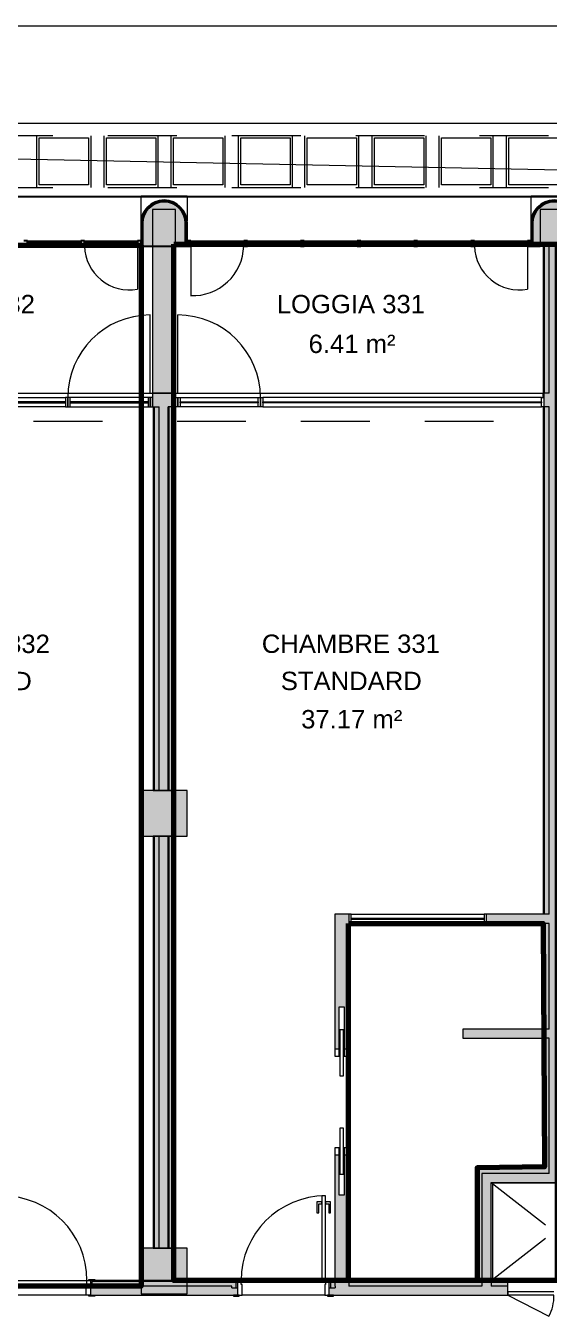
# Model space of a CAD drawing. Header units: metres. Extents: x -227.9 to -140, y 38 to 92.1.
# Drawn here: x -195.08 to -189.37, y 78.09 to 92.14 of the extents above; entities that cross this region are included whole.
import ezdxf

# ---------------------------------------------------------------- set-up
doc = ezdxf.new("R2010")
doc.units = ezdxf.units.M
doc.linetypes.add('JIS_02_0.7', pattern=[1.35, 0.75, -0.6])
for name, color, linetype, lineweight in [('A-AREA-IDEN', 7, 'Continuous', 9), ('A-COLS', 7, 'Continuous', 5), ('A-DOOR', 7, 'Continuous', 5), ('A-FLOR', 7, 'Continuous', 5), ('A-GLAZ', 7, 'Continuous', 5), ('A-WALL', 7, 'Continuous', 5), ('A-WALL-PATT', 7, 'Continuous', 13), ('I-WALL', 7, 'Continuous', 5), ('Q-SPCQ', 7, 'Continuous', 5), ('S-COLS', 7, 'Continuous', 5)]:
    doc.layers.add(name, color=color, linetype=linetype, lineweight=lineweight)
doc.layers.add('A-DETL', color=94, linetype='Continuous', lineweight=5, true_color=0x00a600)
doc.layers.add('A-DETL-MBND', color=9, linetype='Continuous', lineweight=5, true_color=0xc0c0c0)
doc.layers.add('Chambre', color=40, linetype='Continuous')
doc.layers.add('SDB', color=230, linetype='Continuous')
doc.styles.add('Arial_1', font='arial.ttf', dxfattribs={"height": 0.2})

msp = doc.modelspace()

# ---------------------------------------------------------------- hatches: boundary and pattern name
at = {"layer": 'A-COLS', "true_color": 0x808080}
for points in [[(-193.319, 89.74), (-193.319, 89.99), (-193.325, 90.046), (-193.344, 90.099), (-193.374, 90.146), (-193.413, 90.186), (-193.461, 90.216), (-193.514, 90.234), (-193.569, 90.24), (-193.625, 90.234), (-193.678, 90.216), (-193.725, 90.186), (-193.765, 90.146), (-193.794, 90.099), (-193.813, 90.046), (-193.819, 89.99), (-193.819, 89.74), (-193.804, 89.74), (-193.804, 89.99), (-193.798, 90.043), (-193.781, 90.092), (-193.753, 90.137), (-193.716, 90.174), (-193.671, 90.202), (-193.621, 90.219), (-193.569, 90.225), (-193.517, 90.219), (-193.467, 90.202), (-193.423, 90.174), (-193.385, 90.137), (-193.357, 90.092), (-193.34, 90.043), (-193.334, 89.99), (-193.334, 89.74)], [(-193.334, 89.74), (-193.334, 89.99), (-193.34, 90.043), (-193.357, 90.092), (-193.385, 90.137), (-193.423, 90.174), (-193.467, 90.202), (-193.517, 90.219), (-193.569, 90.225), (-193.621, 90.219), (-193.671, 90.202), (-193.716, 90.174), (-193.753, 90.137), (-193.781, 90.092), (-193.798, 90.043), (-193.804, 89.99), (-193.804, 89.74), (-193.529, 89.74)], [(-189.084, 89.74), (-189.069, 89.74), (-189.069, 89.99), (-189.075, 90.046), (-189.094, 90.099), (-189.124, 90.146), (-189.163, 90.186), (-189.211, 90.216), (-189.264, 90.234), (-189.319, 90.24), (-189.375, 90.234), (-189.428, 90.216), (-189.475, 90.186), (-189.515, 90.146), (-189.544, 90.099), (-189.563, 90.046), (-189.569, 89.99), (-189.569, 89.74), (-189.554, 89.74), (-189.554, 89.99), (-189.548, 90.043), (-189.531, 90.092), (-189.503, 90.137), (-189.466, 90.174), (-189.418, 90.203), (-189.371, 90.219), (-189.319, 90.225), (-189.267, 90.219), (-189.217, 90.202), (-189.169, 90.171), (-189.135, 90.137), (-189.107, 90.092), (-189.09, 90.043), (-189.084, 89.99), (-189.084, 89.8)], [(-189.084, 89.74), (-189.084, 89.99), (-189.09, 90.043), (-189.107, 90.092), (-189.135, 90.137), (-189.173, 90.174), (-189.217, 90.202), (-189.267, 90.219), (-189.319, 90.225), (-189.371, 90.219), (-189.421, 90.202), (-189.469, 90.171), (-189.503, 90.137), (-189.531, 90.092), (-189.548, 90.043), (-189.554, 89.99), (-189.554, 89.74), (-189.469, 89.74), (-189.469, 90.14), (-189.169, 90.14), (-189.169, 89.74)]]:
    msp.add_hatch(color=8, dxfattribs=at).paths.add_polyline_path(points)
at = {"layer": 'A-WALL-PATT', "lineweight": 5, "true_color": 0xaaaaaa}
for points in [[(-193.694, 88.14), (-193.444, 88.14), (-193.444, 90.14), (-193.694, 90.14), (-193.694, 88.504)], [(-193.514, 83.814), (-193.514, 87.991), (-193.524, 87.991), (-193.524, 83.814)], [(-193.514, 78.83), (-193.514, 83.314), (-193.524, 83.314), (-193.524, 78.83)]]:
    msp.add_hatch(color=253, dxfattribs=at).paths.add_polyline_path(points)
at = {"layer": 'I-WALL', "true_color": 0xaaaaaa}
h = msp.add_hatch(color=253, dxfattribs=at)
h.paths.add_polyline_path([(-189.424, 79.705), (-189.424, 81.115), (-189.437, 81.115), (-189.437, 79.705)])
h.paths.add_polyline_path([(-189.437, 81.215), (-189.424, 81.215), (-189.424, 82.365), (-189.437, 82.365), (-189.437, 82.074)])
h.paths.add_polyline_path([(-189.424, 82.465), (-189.424, 87.991), (-189.437, 87.991), (-189.437, 82.465)])
h.paths.add_polyline_path([(-189.43, 88.141), (-189.424, 88.141), (-189.424, 89.74), (-189.437, 89.74), (-189.437, 88.141)])
h = msp.add_hatch(color=253, dxfattribs=at)
h.paths.add_polyline_path([(-189.374, 79.692), (-189.374, 81.115), (-189.424, 81.115), (-189.424, 79.692)])
h.paths.add_polyline_path([(-189.424, 81.215), (-189.374, 81.215), (-189.374, 82.365), (-189.424, 82.365), (-189.424, 82.074)])
h.paths.add_polyline_path([(-189.424, 82.465), (-189.374, 82.465), (-189.374, 87.991), (-189.424, 87.991), (-189.424, 83.146)])
h.paths.add_polyline_path([(-189.424, 88.141), (-189.374, 88.141), (-189.374, 89.74), (-189.424, 89.74), (-189.424, 88.504)])
for points in [[(-189.374, 79.642), (-189.274, 79.642), (-189.274, 89.74), (-189.374, 89.74), (-189.374, 79.692)], [(-193.624, 83.814), (-193.524, 83.814), (-193.524, 88.141), (-193.624, 88.141), (-193.624, 84.218)], [(-193.674, 83.814), (-193.674, 87.991), (-193.687, 87.991), (-193.687, 83.814)], [(-193.624, 83.814), (-193.624, 87.991), (-193.674, 87.991), (-193.674, 83.814)], [(-193.464, 83.814), (-193.464, 87.991), (-193.514, 87.991), (-193.514, 83.814)], [(-193.451, 83.814), (-193.451, 87.991), (-193.464, 87.991), (-193.464, 83.814)], [(-193.687, 78.83), (-193.674, 78.83), (-193.674, 83.314), (-193.687, 83.314), (-193.687, 78.859)], [(-193.674, 78.83), (-193.624, 78.83), (-193.624, 83.314), (-193.674, 83.314), (-193.674, 78.859)], [(-193.624, 78.83), (-193.524, 78.83), (-193.524, 83.314), (-193.624, 83.314), (-193.624, 78.859)], [(-193.514, 78.83), (-193.464, 78.83), (-193.464, 83.314), (-193.514, 83.314), (-193.514, 78.859)], [(-193.464, 78.83), (-193.451, 78.83), (-193.451, 83.314), (-193.464, 83.314), (-193.464, 78.859)], [(-189.424, 82.365), (-189.374, 82.365), (-189.374, 82.465), (-190.057, 82.465), (-190.057, 82.365), (-189.437, 82.365)], [(-189.437, 81.115), (-189.374, 81.115), (-189.374, 81.215), (-190.315, 81.215), (-190.315, 81.115)], [(-190.169, 78.478), (-190.156, 78.478), (-190.156, 79.705), (-190.169, 79.705), (-190.169, 78.859)], [(-190.156, 78.465), (-190.106, 78.465), (-190.106, 79.692), (-190.156, 79.692), (-190.156, 78.478)], [(-190.106, 78.415), (-190.006, 78.415), (-190.006, 79.642), (-190.106, 79.642), (-190.106, 78.465)], [(-188.487, 79.542), (-188.474, 79.542), (-188.474, 79.642), (-190.006, 79.642), (-190.006, 79.542), (-188.537, 79.542)]]:
    msp.add_hatch(color=253, dxfattribs=at).paths.add_polyline_path(points)
h = msp.add_hatch(color=253, dxfattribs=at)
h.paths.add_polyline_path([(-193.624, 87.991), (-193.624, 88.141), (-193.694, 88.141), (-193.694, 87.991), (-193.674, 87.991)])
h.paths.add_polyline_path([(-197.708, 87.991), (-197.708, 88.141), (-197.774, 88.141), (-197.774, 87.991), (-197.714, 87.991)])
h = msp.add_hatch(color=253, dxfattribs=at)
h.paths.add_polyline_path([(-189.43, 87.991), (-189.374, 87.991), (-189.374, 88.141), (-189.43, 88.141)])
h.paths.add_polyline_path([(-193.514, 87.991), (-193.444, 87.991), (-193.444, 88.141), (-193.524, 88.141), (-193.524, 87.991)])
h = msp.add_hatch(color=253, dxfattribs=at)
h.paths.add_polyline_path([(-191.706, 78.415), (-191.557, 78.415), (-191.557, 79.846), (-191.605, 79.846), (-191.605, 79.406), (-191.66, 79.406), (-191.66, 79.846), (-191.707, 79.846), (-191.707, 78.415)])
h.paths.add_polyline_path([(-191.66, 80.996), (-191.66, 81.456), (-191.605, 81.456), (-191.605, 80.996), (-191.557, 80.996), (-191.557, 82.465), (-191.707, 82.465), (-191.707, 80.996)])
h = msp.add_hatch(color=253, dxfattribs=at)
h.paths.add_polyline_path([(-189.424, 79.692), (-189.424, 79.705), (-190.156, 79.705), (-190.156, 79.692), (-189.829, 79.692)])
h.paths.add_polyline_path([(-188.474, 79.692), (-188.474, 79.705), (-189.214, 79.705), (-189.214, 79.692), (-189.007, 79.692)])
h = msp.add_hatch(color=253, dxfattribs=at)
h.paths.add_polyline_path([(-190.006, 79.642), (-189.374, 79.642), (-189.374, 79.692), (-190.106, 79.692), (-190.106, 79.642)])
h.paths.add_polyline_path([(-188.474, 79.642), (-188.474, 79.692), (-189.264, 79.692), (-189.264, 79.642), (-189.007, 79.642)])
h = msp.add_hatch(color=253, dxfattribs=at)
h.paths.add_polyline_path([(-171.352, 78.396), (-171.339, 78.396), (-171.339, 78.465), (-170.152, 78.465), (-170.152, 78.478), (-171.352, 78.478), (-171.352, 78.434)])
h.paths.add_polyline_path([(-172.365, 78.396), (-172.352, 78.396), (-172.352, 78.478), (-172.405, 78.478), (-172.405, 78.465), (-172.365, 78.465), (-172.365, 78.434)])
h.paths.add_polyline_path([(-185.869, 78.396), (-185.856, 78.396), (-185.856, 78.465), (-184.282, 78.465), (-184.282, 78.396), (-184.269, 78.396), (-184.269, 78.478), (-185.869, 78.478), (-185.869, 78.434)])
h.paths.add_polyline_path([(-178.369, 78.396), (-178.369, 78.478), (-178.426, 78.478), (-178.426, 78.465), (-178.382, 78.465), (-178.382, 78.396)])
h.paths.add_polyline_path([(-183.256, 78.396), (-183.256, 78.465), (-183.202, 78.465), (-183.202, 78.478), (-183.269, 78.478), (-183.269, 78.396)])
h.paths.add_polyline_path([(-177.369, 78.396), (-177.356, 78.396), (-177.356, 78.465), (-176.674, 78.465), (-176.674, 78.478), (-177.369, 78.478), (-177.369, 78.434)])
h.paths.add_polyline_path([(-186.869, 78.396), (-186.869, 78.478), (-186.931, 78.478), (-186.931, 78.465), (-186.882, 78.465), (-186.882, 78.396)])
h.paths.add_polyline_path([(-195.369, 78.396), (-195.369, 78.478), (-195.431, 78.478), (-195.431, 78.465), (-195.382, 78.465), (-195.382, 78.396)])
h.paths.add_polyline_path([(-191.769, 78.396), (-191.756, 78.396), (-191.756, 78.465), (-191.707, 78.465), (-191.707, 78.478), (-191.769, 78.478), (-191.769, 78.434)])
h.paths.add_polyline_path([(-192.782, 78.396), (-192.769, 78.396), (-192.769, 78.478), (-194.369, 78.478), (-194.369, 78.396), (-194.356, 78.396), (-194.356, 78.465), (-192.782, 78.465), (-192.782, 78.434)])
h.paths.add_polyline_path([(-203.867, 78.396), (-203.867, 78.478), (-203.931, 78.478), (-203.931, 78.465), (-203.88, 78.465), (-203.88, 78.396)])
h.paths.add_polyline_path([(-201.271, 78.396), (-201.271, 78.478), (-202.867, 78.478), (-202.867, 78.396), (-202.854, 78.396), (-202.854, 78.465), (-201.284, 78.465), (-201.284, 78.396)])
h.paths.add_polyline_path([(-200.258, 78.396), (-200.258, 78.465), (-200.207, 78.465), (-200.207, 78.478), (-200.271, 78.478), (-200.271, 78.396)])
h.paths.add_polyline_path([(-172.561, 78.465), (-172.505, 78.465), (-172.505, 78.478), (-173.855, 78.478), (-173.855, 78.465)])
h.paths.add_polyline_path([(-173.955, 78.465), (-173.955, 78.478), (-174.834, 78.478), (-174.834, 78.465), (-174.206, 78.465)])
h.paths.add_polyline_path([(-176.464, 78.465), (-176.258, 78.465), (-176.258, 78.478), (-176.464, 78.478)])
h.paths.add_polyline_path([(-175.258, 78.465), (-174.984, 78.465), (-174.984, 78.478), (-175.258, 78.478)])
h.paths.add_polyline_path([(-181.317, 78.465), (-181.317, 78.478), (-181.501, 78.478), (-181.501, 78.465)])
h.paths.add_polyline_path([(-178.576, 78.465), (-178.576, 78.478), (-179.983, 78.478), (-179.983, 78.465), (-179.139, 78.465)])
h.paths.add_polyline_path([(-182.428, 78.465), (-181.651, 78.465), (-181.651, 78.478), (-183.052, 78.478), (-183.052, 78.465)])
h.paths.add_polyline_path([(-180.133, 78.465), (-180.133, 78.478), (-180.317, 78.478), (-180.317, 78.465)])
h.paths.add_polyline_path([(-187.081, 78.465), (-187.081, 78.478), (-188.487, 78.478), (-188.487, 78.465), (-187.362, 78.465)])
h.paths.add_polyline_path([(-188.637, 78.465), (-188.637, 78.478), (-188.822, 78.478), (-188.822, 78.465)])
h.paths.add_polyline_path([(-189.822, 78.465), (-189.822, 78.478), (-190.006, 78.478), (-190.006, 78.465)])
h.paths.add_polyline_path([(-191.557, 78.465), (-190.156, 78.465), (-190.156, 78.478), (-191.557, 78.478)])
h.paths.add_polyline_path([(-198.506, 78.465), (-198.319, 78.465), (-198.319, 78.478), (-198.506, 78.478)])
h.paths.add_polyline_path([(-197.132, 78.465), (-197.132, 78.478), (-197.319, 78.478), (-197.319, 78.465), (-197.23, 78.465)])
h.paths.add_polyline_path([(-198.656, 78.465), (-198.656, 78.478), (-200.057, 78.478), (-200.057, 78.465), (-198.874, 78.465)])
h.paths.add_polyline_path([(-196.982, 78.465), (-195.581, 78.465), (-195.581, 78.478), (-196.982, 78.478)])
h.paths.add_polyline_path([(-204.081, 78.465), (-204.081, 78.478), (-205.612, 78.478), (-205.612, 78.465), (-204.63, 78.465)])
h.paths.add_polyline_path([(-205.874, 78.465), (-205.762, 78.465), (-205.762, 78.478), (-205.874, 78.478), (-205.874, 78.476)])
h.paths.add_polyline_path([(-206.275, 78.465), (-206.274, 78.465), (-206.275, 78.478), (-206.324, 78.478), (-206.324, 78.465)])
h.paths.add_polyline_path([(-206.76, 78.465), (-206.724, 78.465), (-206.724, 78.478), (-206.76, 78.478)])
h = msp.add_hatch(color=253, dxfattribs=at)
h.paths.add_polyline_path([(-172.365, 78.396), (-172.365, 78.465), (-172.405, 78.465), (-172.405, 78.396)])
h.paths.add_polyline_path([(-171.339, 78.396), (-171.289, 78.396), (-171.289, 78.415), (-170.139, 78.415), (-170.139, 78.465), (-171.339, 78.465)])
h.paths.add_polyline_path([(-183.206, 78.396), (-183.206, 78.415), (-183.202, 78.415), (-183.202, 78.465), (-183.256, 78.465), (-183.256, 78.396)])
h.paths.add_polyline_path([(-185.856, 78.396), (-185.806, 78.396), (-185.806, 78.415), (-184.332, 78.415), (-184.332, 78.396), (-184.282, 78.396), (-184.282, 78.465), (-185.856, 78.465)])
h.paths.add_polyline_path([(-178.426, 78.396), (-178.382, 78.396), (-178.382, 78.465), (-178.426, 78.465), (-178.426, 78.415)])
h.paths.add_polyline_path([(-177.306, 78.396), (-177.306, 78.415), (-176.624, 78.415), (-176.624, 78.465), (-177.356, 78.465), (-177.356, 78.396)])
h.paths.add_polyline_path([(-186.931, 78.396), (-186.882, 78.396), (-186.882, 78.465), (-186.931, 78.465), (-186.931, 78.415)])
h.paths.add_polyline_path([(-191.756, 78.396), (-191.707, 78.396), (-191.707, 78.465), (-191.756, 78.465)])
h.paths.add_polyline_path([(-195.382, 78.396), (-195.382, 78.465), (-195.431, 78.465), (-195.431, 78.396)])
h.paths.add_polyline_path([(-194.356, 78.396), (-194.306, 78.396), (-194.306, 78.415), (-192.832, 78.415), (-192.832, 78.396), (-192.782, 78.396), (-192.782, 78.465), (-194.356, 78.465)])
h.paths.add_polyline_path([(-200.258, 78.396), (-200.208, 78.396), (-200.207, 78.465), (-200.258, 78.465)])
h.paths.add_polyline_path([(-203.88, 78.396), (-203.88, 78.465), (-203.931, 78.465), (-203.93, 78.396)])
h.paths.add_polyline_path([(-202.854, 78.396), (-202.804, 78.396), (-202.804, 78.415), (-201.334, 78.415), (-201.334, 78.396), (-201.284, 78.396), (-201.284, 78.465), (-202.854, 78.465)])
h.paths.add_polyline_path([(-172.561, 78.415), (-172.505, 78.415), (-172.505, 78.465), (-173.855, 78.465), (-173.855, 78.415)])
h.paths.add_polyline_path([(-173.955, 78.415), (-173.955, 78.465), (-174.884, 78.465), (-174.884, 78.415), (-174.206, 78.415)])
h.paths.add_polyline_path([(-176.514, 78.415), (-176.258, 78.415), (-176.258, 78.465), (-176.514, 78.465)])
h.paths.add_polyline_path([(-174.984, 78.415), (-174.984, 78.465), (-175.258, 78.465), (-175.258, 78.415)])
h.paths.add_polyline_path([(-183.052, 78.415), (-181.601, 78.415), (-181.601, 78.465), (-183.052, 78.465)])
h.paths.add_polyline_path([(-181.317, 78.415), (-181.317, 78.465), (-181.501, 78.465), (-181.501, 78.415)])
h.paths.add_polyline_path([(-178.576, 78.415), (-178.576, 78.465), (-180.033, 78.465), (-180.033, 78.415), (-179.139, 78.415)])
h.paths.add_polyline_path([(-180.317, 78.415), (-180.133, 78.415), (-180.133, 78.465), (-180.317, 78.465)])
h.paths.add_polyline_path([(-188.537, 78.415), (-187.081, 78.415), (-187.081, 78.465), (-188.537, 78.465)])
h.paths.add_polyline_path([(-188.822, 78.415), (-188.637, 78.415), (-188.637, 78.465), (-188.822, 78.465)])
h.paths.add_polyline_path([(-191.557, 78.415), (-190.106, 78.415), (-190.106, 78.465), (-191.557, 78.465)])
h.paths.add_polyline_path([(-189.822, 78.415), (-189.822, 78.465), (-190.006, 78.465), (-190.006, 78.415)])
h.paths.add_polyline_path([(-197.132, 78.415), (-197.132, 78.465), (-197.319, 78.465), (-197.319, 78.415), (-197.23, 78.415)])
h.paths.add_polyline_path([(-198.606, 78.415), (-198.606, 78.465), (-200.057, 78.465), (-200.057, 78.415), (-198.874, 78.415)])
h.paths.add_polyline_path([(-198.506, 78.415), (-198.319, 78.415), (-198.319, 78.465), (-198.506, 78.465)])
h.paths.add_polyline_path([(-195.581, 78.415), (-195.581, 78.465), (-197.032, 78.465), (-197.032, 78.415), (-195.585, 78.415)])
h.paths.add_polyline_path([(-204.081, 78.415), (-204.081, 78.465), (-205.662, 78.465), (-205.662, 78.415), (-204.63, 78.415)])
h.paths.add_polyline_path([(-206.76, 78.415), (-206.724, 78.415), (-206.724, 78.465), (-206.76, 78.465)])
h.paths.add_polyline_path([(-205.762, 78.415), (-205.762, 78.465), (-205.874, 78.465), (-205.874, 78.415)])
h.paths.add_polyline_path([(-206.324, 78.415), (-206.274, 78.415), (-206.275, 78.465), (-206.324, 78.465), (-206.324, 78.437)])
h = msp.add_hatch(color=253, dxfattribs=at)
h.paths.add_polyline_path([(-170.152, 78.315), (-170.089, 78.315), (-170.089, 78.415), (-171.289, 78.415), (-171.289, 78.396), (-171.352, 78.396), (-171.352, 78.315), (-170.917, 78.315)])
h.paths.add_polyline_path([(-172.561, 78.315), (-172.352, 78.315), (-172.352, 78.396), (-172.415, 78.396), (-172.415, 78.415), (-175.258, 78.415), (-175.258, 78.315), (-174.206, 78.315)])
h.paths.add_polyline_path([(-177.324, 78.315), (-176.258, 78.315), (-176.258, 78.415), (-177.306, 78.415), (-177.306, 78.396), (-177.369, 78.396), (-177.369, 78.315)])
h.paths.add_polyline_path([(-183.269, 78.315), (-181.317, 78.315), (-181.317, 78.415), (-183.206, 78.415), (-183.206, 78.396), (-183.269, 78.396)])
h.paths.add_polyline_path([(-179.499, 78.315), (-178.369, 78.315), (-178.369, 78.396), (-178.432, 78.396), (-178.432, 78.415), (-180.317, 78.415), (-180.317, 78.315), (-179.962, 78.315)])
h.paths.add_polyline_path([(-188.822, 78.315), (-186.869, 78.315), (-186.869, 78.396), (-186.932, 78.396), (-186.932, 78.415), (-188.822, 78.415), (-188.822, 78.396)])
h.paths.add_polyline_path([(-185.824, 78.315), (-184.269, 78.315), (-184.269, 78.396), (-184.332, 78.396), (-184.332, 78.415), (-185.806, 78.415), (-185.806, 78.396), (-185.869, 78.396), (-185.869, 78.315)])
h.paths.add_polyline_path([(-190.651, 78.315), (-189.822, 78.315), (-189.822, 78.415), (-191.706, 78.415), (-191.706, 78.396), (-191.769, 78.396), (-191.769, 78.315), (-191.724, 78.315)])
h.paths.add_polyline_path([(-192.814, 78.315), (-192.769, 78.315), (-192.769, 78.396), (-192.832, 78.396), (-192.832, 78.415), (-194.306, 78.415), (-194.306, 78.396), (-194.369, 78.396), (-194.369, 78.315), (-193.118, 78.315)])
h.paths.add_polyline_path([(-198.319, 78.315), (-198.319, 78.415), (-200.208, 78.415), (-200.208, 78.396), (-200.271, 78.396), (-200.271, 78.315), (-198.874, 78.315)])
h.paths.add_polyline_path([(-195.369, 78.315), (-195.369, 78.396), (-195.432, 78.396), (-195.432, 78.415), (-197.319, 78.415), (-197.319, 78.315), (-195.414, 78.315)])
h.paths.add_polyline_path([(-203.912, 78.315), (-203.867, 78.315), (-203.867, 78.396), (-203.93, 78.396), (-203.931, 78.415), (-205.874, 78.415), (-205.874, 78.315), (-204.63, 78.315)])
h.paths.add_polyline_path([(-201.271, 78.315), (-201.271, 78.396), (-201.334, 78.396), (-201.334, 78.415), (-202.804, 78.415), (-202.804, 78.396), (-202.867, 78.396), (-202.867, 78.315), (-201.316, 78.315)])
h.paths.add_polyline_path([(-206.274, 78.315), (-206.275, 78.415), (-206.324, 78.415), (-206.324, 78.315), (-206.275, 78.315)])
h.paths.add_polyline_path([(-206.724, 78.315), (-206.724, 78.415), (-206.76, 78.415), (-206.76, 78.315)])
at = {"layer": 'S-COLS', "lineweight": 9, "true_color": 0x808080}
msp.add_hatch(color=8, dxfattribs=at).paths.add_polyline_path([(-189.169, 89.74), (-189.169, 90.14), (-189.469, 90.14), (-189.469, 89.74)])
at = {"layer": 'S-COLS', "true_color": 0x808080}
for points in [[(-193.819, 83.314), (-193.319, 83.314), (-193.319, 83.814), (-193.819, 83.814)], [(-193.819, 78.33), (-193.319, 78.33), (-193.319, 78.83), (-193.819, 78.83)]]:
    msp.add_hatch(color=8, dxfattribs=at).paths.add_polyline_path(points)

# ---------------------------------------------------------------- linework, layer by layer
at = {"layer": 'A-COLS', "lineweight": 25}
for p, q in [((-193.819, 89.99), (-193.819, 89.8)), ((-193.804, 89.99), (-193.804, 89.74)), ((-193.804, 89.74), (-193.804, 89.99)), ((-193.334, 89.74), (-193.334, 89.99)), ((-193.334, 89.99), (-193.334, 89.74)), ((-193.319, 89.8), (-193.319, 89.99)), ((-189.569, 89.99), (-189.569, 89.8)), ((-189.554, 89.99), (-189.554, 89.74)), ((-189.554, 89.74), (-189.554, 89.99)), ((-193.819, 89.74), (-193.804, 89.74)), ((-193.804, 89.74), (-193.334, 89.74)), ((-193.334, 89.74), (-193.319, 89.74)), ((-189.569, 89.74), (-189.554, 89.74)), ((-189.554, 89.74), (-189.469, 89.74))]:
    msp.add_line(p, q, dxfattribs=at)
for centre, radius in [((-193.569, 89.99), 0.25), ((-193.569, 89.99), 0.235), ((-193.569, 89.99), 0.235), ((-189.319, 89.99), 0.25), ((-189.319, 89.99), 0.235), ((-189.319, 89.99), 0.235)]:
    msp.add_arc(centre, radius, 0, 180, dxfattribs=at)
at = {"layer": 'A-DETL', "color": 7}
msp.add_line((-214.859, 91.081), (-172.279, 91.081), dxfattribs=at)
at = {"layer": 'A-DETL', "color": 9, "linetype": 'JIS_02_0.7', "lineweight": 9, "true_color": 0xc0c0c0}
for p, q in [((-202.28, 90.945), (-184.862, 90.945)), ((-194.955, 90.381), (-194.955, 90.941)), ((-194.365, 90.381), (-194.365, 90.941)), ((-194.222, 90.381), (-194.222, 90.941)), ((-193.632, 90.381), (-193.632, 90.941)), ((-193.492, 90.381), (-193.492, 90.941)), ((-192.902, 90.381), (-192.902, 90.941)), ((-192.759, 90.381), (-192.759, 90.941)), ((-192.169, 90.381), (-192.169, 90.941)), ((-192.035, 90.381), (-192.035, 90.941)), ((-191.445, 90.381), (-191.445, 90.941)), ((-191.302, 90.381), (-191.302, 90.941)), ((-190.712, 90.381), (-190.712, 90.941)), ((-190.572, 90.381), (-190.572, 90.941)), ((-189.982, 90.381), (-189.982, 90.941)), ((-189.839, 90.381), (-189.839, 90.941)), ((-194.93, 90.919), (-194.391, 90.919)), ((-194.93, 90.407), (-194.93, 90.919)), ((-194.391, 90.919), (-194.391, 90.407)), ((-194.196, 90.919), (-193.657, 90.919)), ((-194.196, 90.407), (-194.196, 90.919)), ((-193.657, 90.919), (-193.657, 90.407)), ((-193.467, 90.919), (-192.928, 90.919)), ((-193.467, 90.407), (-193.467, 90.919)), ((-192.928, 90.919), (-192.928, 90.407)), ((-192.733, 90.919), (-192.194, 90.919)), ((-192.733, 90.407), (-192.733, 90.919)), ((-192.194, 90.919), (-192.194, 90.407)), ((-192.01, 90.919), (-191.471, 90.919)), ((-192.01, 90.407), (-192.01, 90.919)), ((-191.471, 90.919), (-191.471, 90.407)), ((-191.276, 90.919), (-190.737, 90.919)), ((-191.276, 90.407), (-191.276, 90.919)), ((-190.737, 90.919), (-190.737, 90.407)), ((-190.547, 90.919), (-190.008, 90.919)), ((-190.547, 90.407), (-190.547, 90.919)), ((-190.008, 90.919), (-190.008, 90.407)), ((-189.813, 90.919), (-189.274, 90.919)), ((-189.813, 90.407), (-189.813, 90.919)), ((-202.28, 90.38), (-184.862, 90.38)), ((-194.391, 90.407), (-194.93, 90.407)), ((-193.657, 90.407), (-194.196, 90.407)), ((-192.928, 90.407), (-193.467, 90.407)), ((-192.194, 90.407), (-192.733, 90.407)), ((-191.471, 90.407), (-192.01, 90.407)), ((-190.737, 90.407), (-191.276, 90.407)), ((-190.008, 90.407), (-190.547, 90.407)), ((-189.274, 90.407), (-189.813, 90.407)), ((-197.691, 87.835), (-193.694, 87.835)), ((-193.428, 87.835), (-189.443, 87.835))]:
    msp.add_line(p, q, dxfattribs=at)
at = {"layer": 'A-DETL', "color": 7, "linetype": 'JIS_02_0.7'}
for p, q in [((-190.006, 78.478), (-188.637, 79.542)), ((-190.006, 79.542), (-188.637, 78.478))]:
    msp.add_line(p, q, dxfattribs=at)
at = {"layer": 'A-DETL-MBND', "lineweight": 9}
for p, q in [((-204.369, 92.14), (-182.769, 92.14)), ((-175.106, 90.283), (-214.859, 91.081)), ((-214.859, 91.081), (-172.279, 91.081))]:
    msp.add_line(p, q, dxfattribs=at)
at = {"layer": 'A-DOOR'}
for p, q in [((-191.612, 81.206), (-191.652, 81.206)), ((-191.652, 81.206), (-191.652, 80.706)), ((-191.612, 80.706), (-191.612, 81.206)), ((-191.652, 80.706), (-191.612, 80.706)), ((-191.612, 80.136), (-191.652, 80.136)), ((-191.652, 80.136), (-191.652, 79.636)), ((-191.612, 79.636), (-191.612, 80.136)), ((-191.652, 79.636), (-191.612, 79.636)), ((-191.904, 79.333), (-191.904, 79.213)), ((-191.849, 79.333), (-191.904, 79.333)), ((-191.884, 79.213), (-191.884, 79.313)), ((-191.884, 79.313), (-191.849, 79.313)), ((-191.809, 79.398), (-191.849, 79.398)), ((-191.849, 79.398), (-191.849, 78.478)), ((-191.849, 79.313), (-191.849, 79.333)), ((-191.809, 78.478), (-191.809, 79.398)), ((-191.754, 79.333), (-191.809, 79.333)), ((-191.809, 79.333), (-191.809, 79.313)), ((-191.809, 79.313), (-191.774, 79.313)), ((-191.774, 79.313), (-191.774, 79.213)), ((-191.754, 79.213), (-191.754, 79.333)), ((-191.904, 79.213), (-191.884, 79.213)), ((-191.774, 79.213), (-191.754, 79.213)), ((-191.849, 78.478), (-191.809, 78.478))]:
    msp.add_line(p, q, dxfattribs=at)
at = {"layer": 'A-DOOR', "color": 9, "true_color": 0xc0c0c0}
for p, q in [((-191.66, 80.996), (-191.707, 80.996)), ((-191.707, 80.996), (-191.707, 80.921)), ((-191.66, 80.921), (-191.66, 80.996)), ((-191.557, 80.996), (-191.605, 80.996)), ((-191.605, 80.996), (-191.605, 80.921)), ((-191.557, 80.921), (-191.557, 80.996)), ((-191.707, 80.921), (-191.66, 80.921)), ((-191.605, 80.921), (-191.557, 80.921)), ((-191.66, 79.921), (-191.707, 79.921)), ((-191.707, 79.921), (-191.707, 79.846)), ((-191.707, 79.846), (-191.66, 79.846)), ((-191.66, 79.846), (-191.66, 79.921)), ((-191.557, 79.921), (-191.605, 79.921)), ((-191.605, 79.921), (-191.605, 79.846)), ((-191.605, 79.846), (-191.557, 79.846)), ((-191.557, 79.846), (-191.557, 79.921)), ((-194.419, 78.434), (-194.409, 78.434)), ((-194.419, 78.315), (-194.419, 78.434)), ((-194.409, 78.478), (-194.369, 78.478)), ((-194.409, 78.434), (-194.409, 78.478)), ((-194.389, 78.488), (-194.324, 78.488)), ((-194.389, 78.478), (-194.389, 78.488)), ((-194.324, 78.478), (-194.389, 78.478)), ((-194.369, 78.478), (-194.369, 78.315)), ((-194.324, 78.488), (-194.324, 78.478)), ((-192.749, 78.488), (-192.814, 78.488)), ((-192.814, 78.488), (-192.814, 78.478)), ((-192.814, 78.478), (-192.749, 78.478)), ((-192.769, 78.478), (-192.769, 78.315)), ((-192.729, 78.478), (-192.769, 78.478)), ((-192.749, 78.478), (-192.749, 78.488)), ((-192.729, 78.434), (-192.729, 78.478)), ((-192.719, 78.434), (-192.729, 78.434)), ((-192.719, 78.315), (-192.719, 78.434)), ((-191.809, 78.434), (-191.819, 78.434)), ((-191.819, 78.434), (-191.819, 78.315)), ((-191.769, 78.478), (-191.809, 78.478)), ((-191.809, 78.478), (-191.809, 78.434)), ((-191.789, 78.488), (-191.789, 78.478)), ((-191.724, 78.488), (-191.789, 78.488)), ((-191.789, 78.478), (-191.724, 78.478)), ((-191.769, 78.315), (-191.769, 78.478)), ((-191.724, 78.478), (-191.724, 78.488)), ((-194.369, 78.315), (-194.419, 78.315)), ((-194.389, 78.315), (-194.324, 78.315)), ((-194.389, 78.305), (-194.389, 78.315)), ((-194.324, 78.305), (-194.389, 78.305)), ((-194.324, 78.315), (-194.324, 78.305)), ((-192.749, 78.315), (-192.814, 78.315)), ((-192.814, 78.315), (-192.814, 78.305)), ((-192.814, 78.305), (-192.749, 78.305)), ((-192.769, 78.315), (-192.719, 78.315)), ((-192.749, 78.305), (-192.749, 78.315)), ((-191.819, 78.315), (-191.769, 78.315)), ((-191.789, 78.315), (-191.789, 78.305)), ((-191.724, 78.315), (-191.789, 78.315)), ((-191.789, 78.305), (-191.724, 78.305)), ((-191.724, 78.305), (-191.724, 78.315)), ((-189.822, 78.315), (-189.376, 78.088))]:
    msp.add_line(p, q, dxfattribs=at)
at = {"layer": 'A-DOOR', "color": 9, "lineweight": 9, "true_color": 0xc0c0c0}
for p, q in [((-189.82, 78.355), (-189.323, 78.355)), ((-189.82, 78.315), (-189.82, 78.355)), ((-189.323, 78.315), (-189.82, 78.315))]:
    msp.add_line(p, q, dxfattribs=at)
at = {"layer": 'A-DOOR'}
for centre, start, end in [((-195.329, 78.478), 0, 90), ((-191.809, 78.478), 90, 180)]:
    msp.add_arc(centre, 0.92, start, end, dxfattribs=at)
at = {"layer": 'A-DOOR', "color": 9, "true_color": 0xc0c0c0}
msp.add_arc((-189.776, 78.304), 0.455, 331.6205, 1.3795, dxfattribs=at)
at = {"layer": 'A-FLOR'}
msp.add_line((-193.444, 88.141), (-189.437, 88.141), dxfattribs=at)
at = {"layer": 'A-FLOR', "lineweight": 9}
for p, q in [((-189.986, 79.539), (-188.637, 79.539)), ((-189.986, 78.478), (-189.986, 79.539))]:
    msp.add_line(p, q, dxfattribs=at)
at = {"layer": 'A-GLAZ', "lineweight": 9}
for p, q in [((-193.819, 90.283), (-197.569, 90.283)), ((-193.819, 90.273), (-197.569, 90.273)), ((-189.569, 90.283), (-193.319, 90.283)), ((-189.569, 90.273), (-193.319, 90.273)), ((-193.819, 90.012), (-193.819, 89.99)), ((-193.319, 89.99), (-193.319, 90.012)), ((-189.569, 90.012), (-189.569, 89.99)), ((-195.056, 89.8), (-194.477, 89.8)), ((-194.437, 89.8), (-193.859, 89.8)), ((-193.279, 89.8), (-192.701, 89.8)), ((-192.661, 89.8), (-192.082, 89.8)), ((-192.042, 89.8), (-191.464, 89.8)), ((-191.424, 89.8), (-190.846, 89.8)), ((-190.806, 89.8), (-190.227, 89.8)), ((-190.187, 89.8), (-189.609, 89.8)), ((-194.477, 89.74), (-195.056, 89.74)), ((-193.859, 89.74), (-194.437, 89.74)), ((-193.859, 89.74), (-193.859, 89.271)), ((-192.701, 89.74), (-193.279, 89.74)), ((-193.279, 89.74), (-193.279, 89.202)), ((-192.082, 89.74), (-192.661, 89.74)), ((-191.464, 89.74), (-192.042, 89.74)), ((-190.846, 89.74), (-191.424, 89.74)), ((-190.227, 89.74), (-190.806, 89.74)), ((-189.609, 89.74), (-190.187, 89.74)), ((-189.609, 89.74), (-189.609, 89.271))]:
    msp.add_line(p, q, dxfattribs=at)
at = {"layer": 'A-GLAZ', "lineweight": 25}
for p, q in [((-195.056, 89.8), (-195.096, 89.8)), ((-195.056, 89.74), (-195.056, 89.8)), ((-194.437, 89.8), (-194.477, 89.8)), ((-194.477, 89.8), (-194.477, 89.74)), ((-194.437, 89.74), (-194.437, 89.8)), ((-193.819, 89.8), (-193.859, 89.8)), ((-193.859, 89.8), (-193.859, 89.74)), ((-193.819, 89.74), (-193.819, 89.8)), ((-193.279, 89.8), (-193.319, 89.8)), ((-193.319, 89.8), (-193.319, 89.74)), ((-193.279, 89.74), (-193.279, 89.8)), ((-192.661, 89.8), (-192.701, 89.8)), ((-192.701, 89.8), (-192.701, 89.74)), ((-192.661, 89.74), (-192.661, 89.8)), ((-192.042, 89.8), (-192.082, 89.8)), ((-192.082, 89.8), (-192.082, 89.74)), ((-192.042, 89.74), (-192.042, 89.8)), ((-191.424, 89.8), (-191.464, 89.8)), ((-191.464, 89.8), (-191.464, 89.74)), ((-191.424, 89.74), (-191.424, 89.8)), ((-190.806, 89.8), (-190.846, 89.8)), ((-190.846, 89.8), (-190.846, 89.74)), ((-190.806, 89.74), (-190.806, 89.8)), ((-190.187, 89.8), (-190.227, 89.8)), ((-190.227, 89.8), (-190.227, 89.74)), ((-190.187, 89.74), (-190.187, 89.8)), ((-189.569, 89.8), (-189.609, 89.8)), ((-189.609, 89.8), (-189.609, 89.74)), ((-189.569, 89.74), (-189.569, 89.8)), ((-195.096, 89.74), (-195.056, 89.74)), ((-194.477, 89.788), (-195.056, 89.788)), ((-195.056, 89.788), (-195.056, 89.752)), ((-195.056, 89.752), (-194.477, 89.752)), ((-194.477, 89.752), (-194.477, 89.788)), ((-194.477, 89.74), (-194.437, 89.74)), ((-193.859, 89.788), (-194.437, 89.788)), ((-194.437, 89.788), (-194.437, 89.752)), ((-194.437, 89.752), (-193.859, 89.752)), ((-193.859, 89.752), (-193.859, 89.788)), ((-193.859, 89.74), (-193.819, 89.74)), ((-193.319, 89.74), (-193.279, 89.74)), ((-192.701, 89.788), (-193.279, 89.788)), ((-193.279, 89.788), (-193.279, 89.752)), ((-193.279, 89.752), (-192.701, 89.752)), ((-192.701, 89.752), (-192.701, 89.788)), ((-192.701, 89.74), (-192.661, 89.74)), ((-192.082, 89.788), (-192.661, 89.788)), ((-192.661, 89.788), (-192.661, 89.752)), ((-192.661, 89.752), (-192.082, 89.752)), ((-192.082, 89.752), (-192.082, 89.788)), ((-192.082, 89.74), (-192.042, 89.74)), ((-191.464, 89.788), (-192.042, 89.788)), ((-192.042, 89.788), (-192.042, 89.752)), ((-192.042, 89.752), (-191.464, 89.752)), ((-191.464, 89.752), (-191.464, 89.788)), ((-191.464, 89.74), (-191.424, 89.74)), ((-190.846, 89.788), (-191.424, 89.788)), ((-191.424, 89.788), (-191.424, 89.752)), ((-191.424, 89.752), (-190.846, 89.752)), ((-190.846, 89.752), (-190.846, 89.788)), ((-190.846, 89.74), (-190.806, 89.74)), ((-190.227, 89.788), (-190.806, 89.788)), ((-190.806, 89.788), (-190.806, 89.752)), ((-190.806, 89.752), (-190.227, 89.752)), ((-190.227, 89.752), (-190.227, 89.788)), ((-190.227, 89.74), (-190.187, 89.74)), ((-189.609, 89.788), (-190.187, 89.788)), ((-190.187, 89.788), (-190.187, 89.752)), ((-190.187, 89.752), (-189.609, 89.752)), ((-189.609, 89.752), (-189.609, 89.788)), ((-189.609, 89.74), (-189.569, 89.74))]:
    msp.add_line(p, q, dxfattribs=at)
at = {"layer": 'A-GLAZ'}
for p, q in [((-193.719, 88.141), (-193.719, 88.991)), ((-193.419, 88.141), (-193.419, 88.991)), ((-197.683, 88.091), (-194.644, 88.091)), ((-194.644, 87.991), (-197.683, 87.991)), ((-193.744, 88.091), (-194.594, 88.091)), ((-194.594, 87.991), (-193.744, 87.991)), ((-193.394, 88.091), (-192.544, 88.091)), ((-192.544, 87.991), (-193.394, 87.991)), ((-189.455, 88.091), (-192.494, 88.091)), ((-192.494, 87.991), (-189.455, 87.991)), ((-191.532, 82.465), (-190.082, 82.465)), ((-190.082, 82.365), (-191.532, 82.365))]:
    msp.add_line(p, q, dxfattribs=at)
at = {"layer": 'A-GLAZ', "lineweight": 13}
for p, q in [((-194.644, 88.046), (-197.683, 88.046)), ((-197.683, 88.036), (-194.644, 88.036)), ((-194.619, 88.091), (-194.644, 88.091)), ((-194.644, 88.091), (-194.644, 87.991)), ((-194.644, 88.036), (-194.644, 88.046)), ((-194.644, 87.991), (-194.619, 87.991)), ((-194.594, 88.091), (-194.619, 88.091)), ((-194.619, 88.091), (-194.619, 87.991)), ((-194.619, 87.991), (-194.619, 88.091)), ((-194.619, 87.991), (-194.594, 87.991)), ((-194.594, 87.991), (-194.594, 88.091)), ((-193.744, 88.046), (-194.594, 88.046)), ((-194.594, 88.046), (-194.594, 88.036)), ((-194.594, 88.036), (-193.744, 88.036)), ((-193.719, 88.091), (-193.744, 88.091)), ((-193.744, 88.091), (-193.744, 87.991)), ((-193.744, 88.036), (-193.744, 88.046)), ((-193.744, 87.991), (-193.719, 87.991)), ((-193.719, 87.991), (-193.719, 88.091)), ((-193.694, 88.091), (-193.719, 88.091)), ((-193.719, 88.091), (-193.719, 87.991)), ((-193.719, 87.991), (-193.694, 87.991)), ((-193.694, 87.991), (-193.694, 88.091)), ((-193.444, 87.991), (-193.444, 88.091)), ((-193.444, 88.091), (-193.419, 88.091)), ((-193.419, 87.991), (-193.444, 87.991)), ((-193.419, 87.991), (-193.419, 88.091)), ((-193.419, 88.091), (-193.394, 88.091)), ((-193.419, 88.091), (-193.419, 87.991)), ((-193.394, 87.991), (-193.419, 87.991)), ((-193.394, 88.091), (-193.394, 87.991)), ((-193.394, 88.046), (-192.544, 88.046)), ((-193.394, 88.036), (-193.394, 88.046)), ((-192.544, 88.036), (-193.394, 88.036)), ((-192.544, 87.991), (-192.544, 88.091)), ((-192.544, 88.091), (-192.519, 88.091)), ((-192.544, 88.046), (-192.544, 88.036)), ((-192.519, 87.991), (-192.544, 87.991)), ((-192.519, 88.091), (-192.519, 87.991)), ((-192.519, 88.091), (-192.494, 88.091)), ((-192.519, 87.991), (-192.519, 88.091)), ((-192.494, 87.991), (-192.519, 87.991)), ((-192.494, 88.091), (-192.494, 87.991)), ((-192.494, 88.036), (-192.494, 88.046)), ((-192.494, 88.046), (-189.455, 88.046)), ((-189.455, 88.036), (-192.494, 88.036)), ((-189.455, 88.091), (-189.43, 88.091)), ((-189.455, 87.991), (-189.455, 88.091)), ((-189.455, 88.046), (-189.455, 88.036)), ((-189.43, 87.991), (-189.455, 87.991)), ((-189.43, 88.091), (-189.43, 87.991)), ((-191.532, 82.465), (-191.557, 82.465)), ((-191.557, 82.465), (-191.557, 82.365)), ((-191.557, 82.365), (-191.532, 82.365)), ((-191.532, 82.365), (-191.532, 82.465)), ((-190.082, 82.42), (-191.532, 82.42)), ((-191.532, 82.42), (-191.532, 82.41)), ((-191.532, 82.41), (-190.082, 82.41)), ((-190.057, 82.465), (-190.082, 82.465)), ((-190.082, 82.465), (-190.082, 82.365)), ((-190.082, 82.41), (-190.082, 82.42)), ((-190.082, 82.365), (-190.057, 82.365)), ((-190.057, 82.365), (-190.057, 82.465))]:
    msp.add_line(p, q, dxfattribs=at)
at = {"layer": 'A-GLAZ', "lineweight": 9}
for centre, radius, start, end in [((-193.945, 89.756), 0.493, 181.8421, 280.0086), ((-193.255, 89.756), 0.554, 267.4943, 358.362), ((-189.695, 89.756), 0.493, 181.8421, 280.0086)]:
    msp.add_arc(centre, radius, start, end, dxfattribs=at)
at = {"layer": 'A-GLAZ'}
for centre, start, end in [((-193.719, 88.091), 90, 180), ((-193.419, 88.091), 0, 90)]:
    msp.add_arc(centre, 0.9, start, end, dxfattribs=at)
at = {"layer": 'A-WALL', "lineweight": 15}
for p, q in [((-193.694, 90.14), (-193.694, 88.14)), ((-193.444, 90.14), (-193.694, 90.14)), ((-193.444, 88.14), (-193.444, 90.14)), ((-193.694, 88.14), (-193.444, 88.14))]:
    msp.add_line(p, q, dxfattribs=at)
at = {"layer": 'A-WALL'}
for p, q in [((-189.424, 88.141), (-189.424, 89.74)), ((-189.374, 88.141), (-189.374, 89.74)), ((-189.374, 88.141), (-189.43, 88.141)), ((-193.687, 87.991), (-193.624, 87.991)), ((-193.674, 83.814), (-193.674, 87.991)), ((-193.624, 83.814), (-193.624, 87.991)), ((-193.524, 83.814), (-193.524, 87.991)), ((-193.451, 87.991), (-193.524, 87.991)), ((-193.514, 83.814), (-193.514, 87.991)), ((-193.464, 83.814), (-193.464, 87.991)), ((-189.374, 87.991), (-189.43, 87.991)), ((-189.424, 82.465), (-189.424, 87.991)), ((-189.374, 82.465), (-189.374, 87.991)), ((-193.674, 78.83), (-193.674, 83.314)), ((-193.624, 78.83), (-193.624, 83.314)), ((-193.524, 78.83), (-193.524, 83.314)), ((-193.514, 78.83), (-193.514, 83.314)), ((-193.464, 78.83), (-193.464, 83.314)), ((-189.374, 82.465), (-189.437, 82.465)), ((-189.374, 82.365), (-189.437, 82.365)), ((-189.424, 81.215), (-189.424, 82.365)), ((-189.374, 81.215), (-189.374, 82.365)), ((-189.374, 81.215), (-189.437, 81.215)), ((-189.374, 81.115), (-189.437, 81.115)), ((-189.424, 79.692), (-189.424, 81.115)), ((-189.374, 79.642), (-189.374, 81.115)), ((-190.156, 79.692), (-190.156, 78.465)), ((-189.424, 79.692), (-190.156, 79.692)), ((-190.106, 79.642), (-190.106, 78.415)), ((-189.374, 79.642), (-190.106, 79.642)), ((-194.356, 78.465), (-194.356, 78.396)), ((-192.782, 78.465), (-194.356, 78.465)), ((-194.306, 78.415), (-194.306, 78.396)), ((-192.832, 78.415), (-194.306, 78.415)), ((-192.832, 78.396), (-192.832, 78.415)), ((-192.782, 78.396), (-192.782, 78.465)), ((-191.756, 78.465), (-191.756, 78.396)), ((-191.707, 78.465), (-191.756, 78.465)), ((-191.707, 78.478), (-191.707, 78.415)), ((-191.706, 78.415), (-191.706, 78.396)), ((-191.557, 78.478), (-191.557, 78.415)), ((-190.156, 78.465), (-191.557, 78.465)), ((-190.106, 78.415), (-191.557, 78.415)), ((-190.006, 78.478), (-190.006, 78.415)), ((-189.822, 78.465), (-190.006, 78.465)), ((-189.822, 78.415), (-190.006, 78.415)), ((-194.369, 78.396), (-194.306, 78.396)), ((-192.832, 78.396), (-192.769, 78.396)), ((-191.769, 78.396), (-191.706, 78.396))]:
    msp.add_line(p, q, dxfattribs=at)
at = {"layer": 'Chambre', "lineweight": 140}
for points in [[(-197.669, 89.75), (-193.819, 89.75), (-193.819, 78.415), (-197.669, 78.415)], [(-193.464, 89.763), (-189.287, 89.763), (-189.287, 78.478), (-193.464, 78.478)]]:
    msp.add_lwpolyline(points, close=True, dxfattribs=at)
at = {"layer": 'I-WALL', "lineweight": 13}
for p, q in [((-189.437, 89.74), (-189.437, 88.141)), ((-193.444, 88.141), (-193.694, 88.141)), ((-193.694, 88.141), (-193.694, 87.991)), ((-193.444, 87.991), (-193.444, 88.141)), ((-189.437, 88.141), (-189.43, 88.141)), ((-189.43, 88.141), (-189.43, 87.991)), ((-193.694, 87.991), (-193.687, 87.991)), ((-193.687, 87.991), (-193.687, 83.814)), ((-193.451, 83.814), (-193.451, 87.991)), ((-193.451, 87.991), (-193.444, 87.991)), ((-189.43, 87.991), (-189.437, 87.991)), ((-189.437, 87.991), (-189.437, 82.465)), ((-193.687, 83.814), (-193.451, 83.814)), ((-193.687, 83.314), (-193.687, 78.83)), ((-193.451, 83.314), (-193.687, 83.314)), ((-193.451, 78.83), (-193.451, 83.314)), ((-191.557, 82.465), (-191.707, 82.465)), ((-191.707, 82.465), (-191.707, 80.996)), ((-191.557, 80.996), (-191.557, 82.365)), ((-189.437, 82.465), (-190.057, 82.465)), ((-190.057, 82.365), (-189.437, 82.365)), ((-189.437, 82.365), (-189.437, 81.215)), ((-191.66, 80.996), (-191.66, 81.456)), ((-191.66, 81.456), (-191.605, 81.456)), ((-191.605, 81.456), (-191.605, 80.996)), ((-189.437, 81.215), (-190.315, 81.215)), ((-190.315, 81.215), (-190.315, 81.115)), ((-190.315, 81.115), (-189.437, 81.115)), ((-189.437, 81.115), (-189.437, 79.705)), ((-191.707, 79.846), (-191.707, 78.478)), ((-191.66, 79.406), (-191.66, 79.846)), ((-191.605, 79.846), (-191.605, 79.406)), ((-191.557, 78.478), (-191.557, 79.846)), ((-190.169, 79.705), (-190.169, 78.478)), ((-189.437, 79.705), (-190.169, 79.705)), ((-190.006, 78.478), (-190.006, 79.542)), ((-190.006, 79.542), (-188.637, 79.542)), ((-191.605, 79.406), (-191.66, 79.406)), ((-193.687, 78.83), (-193.451, 78.83)), ((-192.814, 78.478), (-194.324, 78.478)), ((-191.707, 78.478), (-191.724, 78.478)), ((-190.169, 78.478), (-191.557, 78.478)), ((-189.822, 78.478), (-190.006, 78.478)), ((-189.822, 78.315), (-189.822, 78.478)), ((-194.324, 78.315), (-192.814, 78.315)), ((-191.724, 78.315), (-189.822, 78.315))]:
    msp.add_line(p, q, dxfattribs=at)
at = {"layer": 'I-WALL'}
for p, q in [((-197.701, 88.141), (-193.694, 88.141)), ((-193.444, 88.141), (-189.437, 88.141)), ((-189.437, 88.091), (-189.437, 88.141)), ((-195.289, 78.478), (-194.409, 78.478)), ((-192.729, 78.478), (-191.849, 78.478)), ((-191.706, 78.415), (-191.707, 78.415)), ((-189.822, 78.478), (-188.822, 78.478)), ((-194.419, 78.315), (-195.319, 78.315)), ((-191.819, 78.315), (-192.719, 78.315)), ((-189.82, 78.315), (-189.822, 78.315))]:
    msp.add_line(p, q, dxfattribs=at)
at = {"layer": 'Q-SPCQ', "color": 9, "lineweight": 9, "true_color": 0xc0c0c0}
for p, q in [((-193.319, 90.284), (-193.819, 90.284)), ((-193.819, 90.274), (-193.819, 90.284)), ((-193.819, 90.012), (-193.819, 90.274)), ((-193.319, 90.274), (-193.819, 90.274)), ((-193.319, 90.284), (-193.319, 90.274)), ((-193.319, 90.274), (-193.319, 90.012)), ((-189.069, 90.284), (-189.569, 90.284)), ((-189.569, 90.274), (-189.569, 90.284)), ((-189.569, 90.012), (-189.569, 90.274)), ((-189.069, 90.274), (-189.569, 90.274)), ((-193.819, 90.012), (-193.815, 90.041)), ((-193.323, 90.041), (-193.319, 90.012)), ((-189.569, 90.012), (-189.565, 90.041))]:
    msp.add_line(p, q, dxfattribs=at)
at = {"layer": 'Q-SPCQ', "color": 9, "lineweight": 9, "true_color": 0xc0c0c0, "flags": 128}
for points in [[(-193.675, 90.217), (-193.672, 90.218), (-193.639, 90.231)], [(-193.623, 90.234), (-193.622, 90.235), (-193.569, 90.24), (-193.516, 90.235), (-193.515, 90.234)], [(-193.5, 90.231), (-193.466, 90.218), (-193.463, 90.217)], [(-189.425, 90.217), (-189.422, 90.218), (-189.389, 90.231)], [(-189.373, 90.234), (-189.372, 90.235), (-189.319, 90.24), (-189.266, 90.235), (-189.265, 90.234)], [(-193.813, 90.05), (-193.809, 90.064), (-193.798, 90.092)], [(-193.793, 90.102), (-193.788, 90.112), (-193.771, 90.138)], [(-193.763, 90.149), (-193.757, 90.156), (-193.735, 90.178)], [(-193.723, 90.188), (-193.718, 90.191), (-193.69, 90.209)], [(-193.448, 90.209), (-193.42, 90.191), (-193.416, 90.188)], [(-193.403, 90.178), (-193.381, 90.156), (-193.376, 90.149)], [(-193.367, 90.138), (-193.35, 90.112), (-193.345, 90.102)], [(-193.34, 90.092), (-193.329, 90.064), (-193.325, 90.05)], [(-189.563, 90.05), (-189.559, 90.064), (-189.548, 90.092)], [(-189.543, 90.102), (-189.538, 90.112), (-189.521, 90.138)], [(-189.513, 90.149), (-189.507, 90.156), (-189.485, 90.178)], [(-189.473, 90.188), (-189.468, 90.191), (-189.44, 90.209)]]:
    msp.add_lwpolyline(points, dxfattribs=at)
at = {"layer": 'S-COLS', "lineweight": 9}
for p, q in [((-189.169, 90.14), (-189.469, 90.14)), ((-189.469, 90.14), (-189.469, 89.74)), ((-189.469, 89.74), (-189.169, 89.74)), ((-193.319, 83.814), (-193.819, 83.814)), ((-193.819, 83.814), (-193.819, 83.314)), ((-193.319, 83.314), (-193.319, 83.814)), ((-193.819, 83.314), (-193.319, 83.314)), ((-193.319, 78.83), (-193.819, 78.83)), ((-193.819, 78.83), (-193.819, 78.33)), ((-193.319, 78.33), (-193.319, 78.83)), ((-193.819, 78.33), (-193.319, 78.33))]:
    msp.add_line(p, q, dxfattribs=at)
at = {"layer": 'SDB', "lineweight": 140}
msp.add_lwpolyline([(-191.559, 82.365), (-189.438, 82.365), (-189.425, 79.715), (-190.157, 79.702), (-190.157, 78.478), (-191.559, 78.478), (-191.559, 82.365)], dxfattribs=at)

# ---------------------------------------------------------------- texts
at = {"layer": 'A-AREA-IDEN', "color": 164, "true_color": 0x0029a5, "style": 'Arial_1'}
for s, p in [('LOGGIA 332', (-196.591, 89.01)), ('LOGGIA 331', (-192.341, 89.01)), ('6.41 m²', (-191.994, 88.577)), ('CHAMBRE 332', (-196.754, 85.31)), ('CHAMBRE 331', (-192.504, 85.311)), ('STANDARD', (-196.547, 84.905)), ('STANDARD', (-192.297, 84.906)), ('37.17 m²', (-192.075, 84.489))]:
    msp.add_text(s, height=0.2, dxfattribs=at).set_placement(p)

doc.saveas('drawing.dxf')
